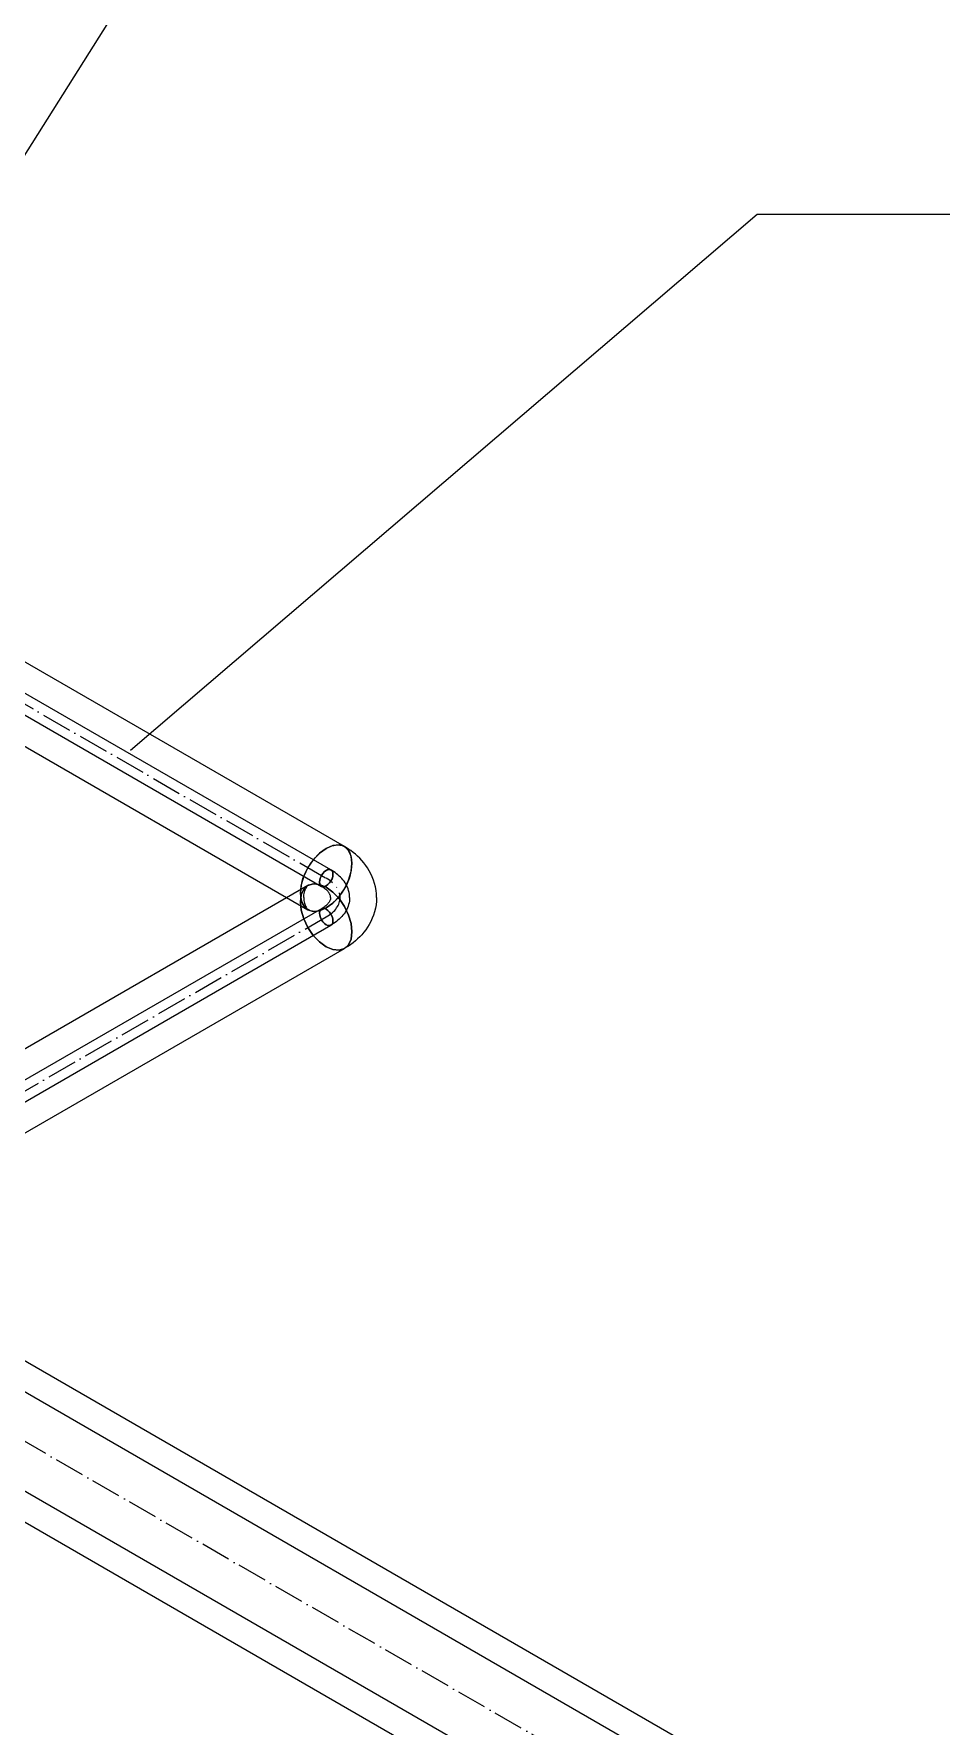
# Model space of a CAD drawing. Header units: millimetres. Extents: x -88595 to 880822, y -1054509 to -148035.
# Drawn here: x 377715 to 378018, y -314686 to -314121 of the extents above; entities that cross this region are included whole.
import ezdxf

# ---------------------------------------------------------------- set-up
doc = ezdxf.new("R2010")
doc.units = ezdxf.units.MM
doc.linetypes.add('$12$ADSK_Осевая', pattern=[14, 10, -2, 0, -2])
doc.linetypes.add('$13$ADSK_Осевая', pattern=[14, 10, -2, 0, -2])
for name, color, linetype, lineweight in [('Изоляция', 7, 'Continuous', 18), ('Марки', 7, 'Continuous', 20), ('Трубопровод', 7, 'Continuous', 18), ('Трубопроводы', 7, 'Continuous', 18)]:
    doc.layers.add(name, color=color, linetype=linetype, lineweight=lineweight)

# ---------------------------------------------------------------- blocks, each defined once
blk = doc.blocks.new('$0$ADSK_МедьПайка_Отвод-гнутая труба - Отвод _гнутая труба_-V98-В_ОВ3_3')
at = {"layer": 'Трубопроводы', "color": 190, "true_color": 0x8000ff}
for points in [[(15240.96, 13565.19, 0), (15241.04, 13565.91, 0), (15241.26, 13566.66, 0), (15241.62, 13567.41, 0), (15242.09, 13568.09, 0), (15242.63, 13568.66, 0), (15243.21, 13569.08, 0), (15243.79, 13569.33, 0), (15244.33, 13569.38, 0), (15244.8, 13569.24, 0), (15245.15, 13568.91, 0), (15245.38, 13568.41, 0), (15245.45, 13567.79, 0)], [(15245.45, 13567.79, 0), (15245.38, 13567.07, 0), (15245.15, 13566.32, 0), (15244.8, 13565.57, 0), (15244.33, 13564.89, 0), (15243.79, 13564.32, 0), (15243.21, 13563.9, 0), (15242.63, 13563.65, 0), (15242.09, 13563.6, 0), (15241.62, 13563.74, 0), (15241.26, 13564.07, 0), (15241.04, 13564.57, 0), (15240.96, 13565.19, 0)], [(15251.03, 13560.01, 0), (15251.01, 13560.59, 0), (15250.95, 13561.18, 0), (15250.85, 13561.75, 0), (15250.71, 13562.32, 0), (15250.54, 13562.88, 0), (15250.33, 13563.43, 0), (15250.08, 13563.96, 0), (15249.81, 13564.47, 0), (15249.5, 13564.97, 0), (15249.17, 13565.45, 0), (15248.81, 13565.92, 0), (15248.42, 13566.37, 0), (15248.01, 13566.8, 0), (15247.58, 13567.21, 0), (15247.13, 13567.61, 0), (15246.66, 13567.99, 0), (15246.17, 13568.36, 0), (15245.66, 13568.7, 0), (15245.14, 13569.04, 0), (15244.8, 13569.24, 0)], [(15244.68, 13560.01, 0), (15244.68, 13560.16, 0), (15244.66, 13560.3, 0), (15244.64, 13560.46, 0), (15244.6, 13560.61, 0), (15244.55, 13560.78, 0), (15244.48, 13560.95, 0), (15244.4, 13561.13, 0), (15244.3, 13561.31, 0), (15244.18, 13561.5, 0), (15244.04, 13561.7, 0), (15243.89, 13561.91, 0), (15243.71, 13562.11, 0), (15243.51, 13562.33, 0), (15243.28, 13562.54, 0), (15243.04, 13562.76, 0), (15242.77, 13562.97, 0), (15242.48, 13563.19, 0), (15242.17, 13563.4, 0), (15241.84, 13563.61, 0), (15241.62, 13563.74, 0)], [(15245.45, 13552.23, 0), (15245.38, 13552.95, 0), (15245.15, 13553.7, 0), (15244.8, 13554.44, 0), (15244.33, 13555.12, 0), (15243.79, 13555.7, 0), (15243.21, 13556.12, 0), (15242.63, 13556.37, 0), (15242.09, 13556.42, 0), (15241.62, 13556.28, 0), (15241.26, 13555.95, 0), (15241.04, 13555.45, 0), (15240.96, 13554.82, 0)], [(15244.68, 13560.01, 0), (15244.68, 13559.86, 0), (15244.66, 13559.71, 0), (15244.64, 13559.56, 0), (15244.6, 13559.4, 0), (15244.55, 13559.24, 0), (15244.48, 13559.07, 0), (15244.4, 13558.89, 0), (15244.3, 13558.71, 0), (15244.18, 13558.51, 0), (15244.04, 13558.31, 0), (15243.89, 13558.11, 0), (15243.71, 13557.9, 0), (15243.51, 13557.69, 0), (15243.28, 13557.48, 0), (15243.04, 13557.26, 0), (15242.77, 13557.04, 0), (15242.48, 13556.83, 0), (15242.17, 13556.62, 0), (15241.84, 13556.41, 0), (15241.62, 13556.28, 0)], [(15251.03, 13560.01, 0), (15251.01, 13559.42, 0), (15250.95, 13558.84, 0), (15250.85, 13558.26, 0), (15250.71, 13557.69, 0), (15250.54, 13557.14, 0), (15250.33, 13556.59, 0), (15250.08, 13556.06, 0), (15249.81, 13555.54, 0), (15249.5, 13555.05, 0), (15249.17, 13554.56, 0), (15248.81, 13554.1, 0), (15248.42, 13553.65, 0), (15248.01, 13553.22, 0), (15247.58, 13552.8, 0), (15247.13, 13552.41, 0), (15246.66, 13552.03, 0), (15246.17, 13551.66, 0), (15245.66, 13551.31, 0), (15245.14, 13550.98, 0), (15244.8, 13550.78, 0)], [(15240.96, 13554.82, 0), (15241.04, 13554.11, 0), (15241.26, 13553.35, 0), (15241.62, 13552.61, 0), (15242.09, 13551.93, 0), (15242.63, 13551.36, 0), (15243.21, 13550.93, 0), (15243.79, 13550.69, 0), (15244.33, 13550.63, 0), (15244.8, 13550.78, 0), (15245.15, 13551.11, 0), (15245.38, 13551.6, 0), (15245.45, 13552.23, 0)]]:
    blk.add_polyline3d(points, dxfattribs=at)
blk = doc.blocks.new('$0$ADSK_M_Трубы - Диаметр_10-3265709-В_ОВ3_3')
at = {"layer": 'Марки'}
blk.add_line((-19808.77, 11394.76), (-18808.77, 11394.76), dxfattribs=at)

msp = doc.modelspace()

# ---------------------------------------------------------------- linework, layer by layer
at = {"layer": 'Изоляция', "color": 190, "true_color": 0x8000ff}
for p, q in [((377818.76, -314392.53), (377370.31, -314133.61)), ((377358.13, -314154.7), (377806.58, -314413.62)), ((377806.58, -314405.49), (377421, -314628.1)), ((377433.18, -314649.19), (377818.76, -314426.58))]:
    msp.add_line(p, q, dxfattribs=at)
at = {"layer": 'Изоляция', "color": 134, "true_color": 0x00a6a6}
for p, q in [((378071.36, -314771.75), (377557.25, -314474.92)), ((377510.68, -314501.81), (378071.36, -314825.52))]:
    msp.add_line(p, q, dxfattribs=at)
at = {"layer": 'Изоляция', "color": 190, "true_color": 0x8000ff}
for points in [[(377812.67, -314393.13, 0), (377810.44, -314394.76, 0), (377808.37, -314396.95, 0), (377806.58, -314399.56, 0), (377805.21, -314402.41, 0), (377804.35, -314405.3, 0), (377804.06, -314408.04, 0)], [(377804.06, -314408.04, 0), (377804.28, -314405.7, 0), (377804.91, -314403.23, 0), (377805.94, -314400.76, 0), (377807.3, -314398.4, 0), (377808.94, -314396.27, 0), (377810.76, -314394.48, 0), (377812.67, -314393.13, 0)], [(377812.67, -314393.13, 0), (377814.59, -314392.27, 0), (377816.41, -314391.96, 0), (377818.04, -314392.2, 0), (377819.4, -314392.99, 0), (377820.43, -314394.28, 0), (377821.06, -314396.01, 0), (377821.28, -314398.1, 0)], [(377821.28, -314398.1, 0), (377820.99, -314395.7, 0), (377820.13, -314393.8, 0), (377818.76, -314392.53, 0), (377816.97, -314391.98, 0), (377814.9, -314392.18, 0), (377812.67, -314393.13, 0)], [(377829.5, -314409.55, 0), (377829.45, -314408.34, 0), (377829.33, -314407.15, 0), (377829.12, -314405.97, 0), (377828.84, -314404.81, 0), (377828.49, -314403.7, 0), (377828.07, -314402.62, 0), (377827.6, -314401.59, 0), (377827.07, -314400.61, 0), (377826.5, -314399.67, 0), (377825.89, -314398.79, 0), (377825.24, -314397.95, 0), (377824.57, -314397.17, 0), (377823.87, -314396.43, 0), (377823.14, -314395.73, 0), (377822.4, -314395.07, 0), (377821.64, -314394.46, 0), (377820.86, -314393.88, 0), (377820.07, -314393.34, 0), (377819.27, -314392.83, 0), (377818.76, -314392.53, 0)], [(377812.67, -314413.01, 0), (377814.9, -314411.39, 0), (377816.97, -314409.2, 0), (377818.76, -314406.59, 0), (377820.13, -314403.74, 0), (377820.99, -314400.84, 0), (377821.28, -314398.1, 0)], [(377821.28, -314398.1, 0), (377821.06, -314400.44, 0), (377820.43, -314402.91, 0), (377819.4, -314405.39, 0), (377818.04, -314407.75, 0), (377816.4, -314409.87, 0), (377814.58, -314411.66, 0), (377812.67, -314413.01, 0)], [(377804.06, -314411.06, 0), (377804.35, -314408.66, 0), (377805.21, -314406.76, 0), (377806.58, -314405.49, 0), (377808.37, -314404.94, 0), (377810.44, -314405.14, 0), (377812.67, -314406.09, 0)], [(377812.67, -314406.09, 0), (377810.44, -314405.14, 0), (377808.37, -314404.94, 0), (377806.58, -314405.49, 0), (377805.21, -314406.76, 0), (377804.35, -314408.66, 0), (377804.06, -314411.06, 0)], [(377804.06, -314408.04, 0), (377804.35, -314410.45, 0), (377805.21, -314412.35, 0), (377806.58, -314413.62, 0), (377808.37, -314414.17, 0), (377810.44, -314413.96, 0), (377812.67, -314413.01, 0)], [(377812.67, -314413.01, 0), (377810.75, -314413.87, 0), (377808.93, -314414.18, 0), (377807.3, -314413.94, 0), (377805.94, -314413.15, 0), (377804.91, -314411.86, 0), (377804.28, -314410.13, 0), (377804.06, -314408.04, 0)], [(377805.15, -314409.55, 0), (377805.16, -314409.08, 0), (377805.21, -314408.61, 0), (377805.29, -314408.16, 0), (377805.39, -314407.74, 0), (377805.52, -314407.34, 0), (377805.66, -314406.98, 0), (377805.8, -314406.66, 0), (377805.95, -314406.37, 0), (377806.1, -314406.13, 0), (377806.24, -314405.93, 0), (377806.37, -314405.76, 0), (377806.48, -314405.63, 0), (377806.58, -314405.53, 0), (377806.65, -314405.46, 0), (377806.7, -314405.42, 0), (377806.72, -314405.4, 0), (377806.72, -314405.4, 0)], [(377806.72, -314405.4, 0), (377806.71, -314405.41, 0), (377806.67, -314405.44, 0), (377806.6, -314405.48, 0), (377806.58, -314405.49, 0)], [(377812.67, -314406.09, 0), (377814.9, -314407.72, 0), (377816.97, -314409.91, 0), (377818.76, -314412.52, 0), (377820.13, -314415.37, 0), (377820.99, -314418.26, 0), (377821.28, -314421, 0)], [(377821.28, -314421, 0), (377820.99, -314418.26, 0), (377820.13, -314415.37, 0), (377818.76, -314412.52, 0), (377816.97, -314409.91, 0), (377814.9, -314407.72, 0), (377812.67, -314406.09, 0)], [(377812.67, -314425.97, 0), (377810.44, -314424.35, 0), (377808.37, -314422.16, 0), (377806.58, -314419.55, 0), (377805.21, -314416.7, 0), (377804.35, -314413.81, 0), (377804.06, -314411.06, 0)], [(377804.06, -314411.06, 0), (377804.35, -314413.81, 0), (377805.21, -314416.7, 0), (377806.58, -314419.55, 0), (377808.37, -314422.16, 0), (377810.44, -314424.35, 0), (377812.67, -314425.97, 0)], [(377805.15, -314409.55, 0), (377805.16, -314410.03, 0), (377805.21, -314410.49, 0), (377805.29, -314410.94, 0), (377805.39, -314411.37, 0), (377805.52, -314411.76, 0), (377805.66, -314412.13, 0), (377805.8, -314412.45, 0), (377805.95, -314412.73, 0), (377806.1, -314412.97, 0), (377806.24, -314413.18, 0), (377806.37, -314413.34, 0), (377806.48, -314413.47, 0), (377806.58, -314413.57, 0), (377806.65, -314413.64, 0), (377806.7, -314413.68, 0), (377806.72, -314413.7, 0), (377806.72, -314413.7, 0)], [(377806.72, -314413.7, 0), (377806.71, -314413.69, 0), (377806.67, -314413.67, 0), (377806.6, -314413.63, 0), (377806.58, -314413.62, 0)], [(377829.5, -314409.55, 0), (377829.45, -314410.76, 0), (377829.33, -314411.96, 0), (377829.12, -314413.14, 0), (377828.84, -314414.29, 0), (377828.49, -314415.41, 0), (377828.07, -314416.48, 0), (377827.6, -314417.51, 0), (377827.07, -314418.5, 0), (377826.5, -314419.43, 0), (377825.89, -314420.31, 0), (377825.24, -314421.15, 0), (377824.57, -314421.94, 0), (377823.87, -314422.68, 0), (377823.14, -314423.38, 0), (377822.4, -314424.03, 0), (377821.64, -314424.65, 0), (377820.86, -314425.22, 0), (377820.07, -314425.77, 0), (377819.27, -314426.27, 0), (377818.76, -314426.58, 0)], [(377821.28, -314421, 0), (377820.99, -314423.41, 0), (377820.13, -314425.31, 0), (377818.76, -314426.58, 0), (377816.97, -314427.13, 0), (377814.9, -314426.92, 0), (377812.67, -314425.97, 0)], [(377812.67, -314425.97, 0), (377814.9, -314426.92, 0), (377816.97, -314427.13, 0), (377818.76, -314426.58, 0), (377820.13, -314425.31, 0), (377820.99, -314423.41, 0), (377821.28, -314421, 0)]]:
    msp.add_polyline3d(points, dxfattribs=at)
at = {"layer": 'Марки'}
for p, q in [((377611.35, -314321.13), (377956.6, -313774.07)), ((377747.32, -314360.36), (377956.6, -314181.34))]:
    msp.add_line(p, q, dxfattribs=at)
at = {"layer": 'Трубопровод', "color": 190, "true_color": 0x8000ff}
for p, q in [((377814.26, -314400.32), (377365.81, -314141.41)), ((377362.63, -314146.91), (377811.08, -314405.82)), ((377811.08, -314413.28), (377425.5, -314635.9)), ((377428.68, -314641.4), (377814.26, -314418.78))]:
    msp.add_line(p, q, dxfattribs=at)
at = {"layer": 'Трубопровод', "color": 190, "linetype": '$12$ADSK_Осевая', "true_color": 0x8000ff}
for p, q in [((377364.22, -314144.16), (377812.67, -314403.07)), ((377364.22, -314144.16), (377812.67, -314403.07)), ((377427.09, -314638.65), (377812.67, -314416.03)), ((377427.09, -314638.65), (377812.67, -314416.03))]:
    msp.add_line(p, q, dxfattribs=at)
at = {"layer": 'Трубопровод', "color": 134, "true_color": 0x00a6a6}
for p, q in [((378055.88, -314773.2), (377563.73, -314489.06)), ((377549.45, -314513.8), (378041.59, -314797.94))]:
    msp.add_line(p, q, dxfattribs=at)
at = {"layer": 'Трубопровод', "color": 134, "linetype": '$12$ADSK_Осевая', "true_color": 0x00a6a6}
msp.add_line((378048.74, -314785.57), (377556.59, -314501.43), dxfattribs=at)
msp.add_line((378048.74, -314785.57), (377556.59, -314501.43), dxfattribs=at)
at = {"layer": 'Трубопровод', "color": 190, "true_color": 0x8000ff}
for points in [[(377812.67, -314400.48, 0), (377812.09, -314400.9, 0), (377811.55, -314401.47, 0), (377811.08, -314402.15, 0), (377810.73, -314402.9, 0), (377810.5, -314403.65, 0), (377810.43, -314404.37, 0)], [(377814.92, -314401.78, 0), (377814.84, -314401.15, 0), (377814.61, -314400.65, 0), (377814.26, -314400.32, 0), (377813.79, -314400.18, 0), (377813.25, -314400.23, 0), (377812.67, -314400.48, 0)], [(377812.67, -314405.66, 0), (377813.25, -314405.24, 0), (377813.79, -314404.67, 0), (377814.26, -314403.99, 0), (377814.61, -314403.25, 0), (377814.84, -314402.49, 0), (377814.92, -314401.78, 0)], [(377810.43, -314404.37, 0), (377810.5, -314404.99, 0), (377810.73, -314405.49, 0), (377811.08, -314405.82, 0), (377811.55, -314405.96, 0), (377812.09, -314405.91, 0), (377812.67, -314405.66, 0)], [(377810.43, -314414.74, 0), (377810.5, -314414.11, 0), (377810.73, -314413.61, 0), (377811.08, -314413.28, 0), (377811.55, -314413.14, 0), (377812.09, -314413.19, 0), (377812.67, -314413.44, 0)], [(377812.67, -314413.44, 0), (377813.25, -314413.86, 0), (377813.79, -314414.44, 0), (377814.26, -314415.12, 0), (377814.61, -314415.86, 0), (377814.84, -314416.61, 0), (377814.92, -314417.33, 0)], [(377812.67, -314418.63, 0), (377812.09, -314418.2, 0), (377811.55, -314417.63, 0), (377811.08, -314416.95, 0), (377810.73, -314416.21, 0), (377810.5, -314415.45, 0), (377810.43, -314414.74, 0)], [(377814.92, -314417.33, 0), (377814.84, -314417.96, 0), (377814.61, -314418.45, 0), (377814.26, -314418.78, 0), (377813.79, -314418.93, 0), (377813.25, -314418.87, 0), (377812.67, -314418.63, 0)]]:
    msp.add_polyline3d(points, dxfattribs=at)
at = {"layer": 'Трубопроводы', "color": 190, "linetype": '$13$ADSK_Осевая', "true_color": 0x8000ff}
msp.add_ellipse((377801.45, -314409.55), major_axis=(15.88, 0), ratio=0.57735, start_param=5.497787, end_param=7.068583, dxfattribs=at)

# ---------------------------------------------------------------- block references
at = {"layer": 'Марки'}
msp.add_blockref('$0$ADSK_M_Трубы - Диаметр_10-3265709-В_ОВ3_3', (397765.37, -325576.09), dxfattribs=at)
at = {"layer": 'Трубопроводы', "color": 190, "true_color": 0x8000ff}
msp.add_blockref('$0$ADSK_МедьПайка_Отвод-гнутая труба - Отвод _гнутая труба_-V98-В_ОВ3_3', (362569.46, -327969.56), dxfattribs=at)

doc.saveas('drawing.dxf')
